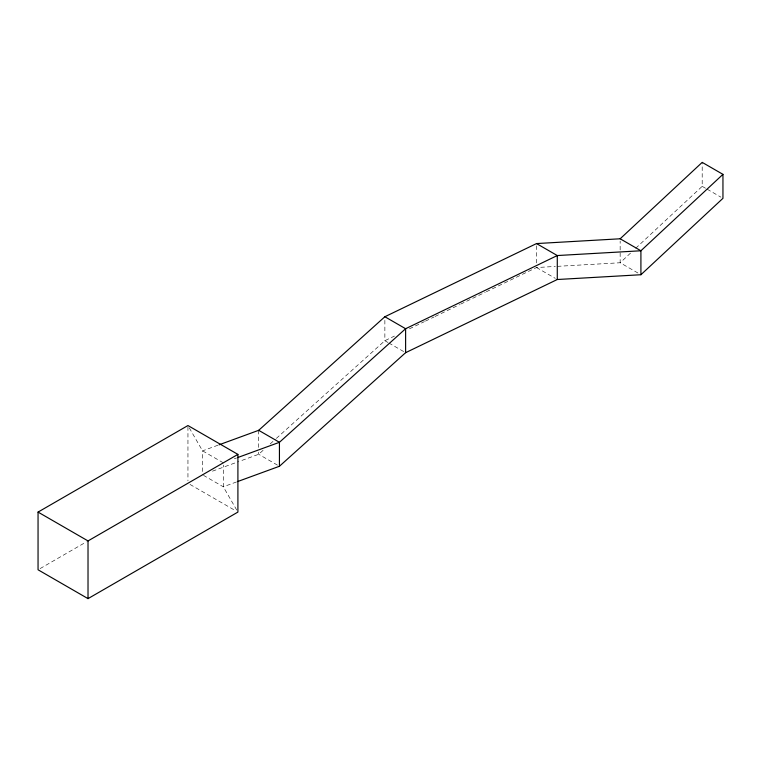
<?xml version="1.0" encoding="UTF-8"?>
<svg xmlns="http://www.w3.org/2000/svg" width="761" height="761" viewBox="0 0 761 761"><rect width="100%" height="100%" fill="white"/><g stroke="black" fill="none" stroke-linecap="round" stroke-linejoin="round"><path stroke-width="0.57" stroke-dasharray="3.81 2.85" d="M630.517 253.099L620.158 262.754L556.548 266.388M635.701 248.276L702.194 186.34L702.194 162.369M263.097 450.312L258.692 454.288L239.972 461.128M270.155 443.958L275.453 439.192M276.338 438.403L384.866 340.7L394.474 336.067M40.105 568.591L86.307 541.918M409.428 328.847L424.381 321.637M425.447 321.123L433.989 316.995M435.064 316.481L459.625 304.628M460.69 304.115L485.261 292.262M486.327 291.748L536.524 267.53L555.368 266.455M217.96 445.204L202.55 450.845L202.55 474.807M234.312 458.797L236.509 457.998M212.452 471.183L238.878 461.527M236.509 481.96L223.306 486.793L203.539 475.378M702.194 186.34L706.151 188.623M707.14 189.194L720.971 197.185M637.946 273.018L620.158 262.754L620.158 241.066M536.524 267.53L555.302 278.374M387.825 342.412L384.866 340.7L384.866 320.162M388.814 342.983L404.624 352.115M277.47 465.123L258.692 454.288L258.692 449.722M223.306 462.821L202.55 450.845L189.109 427.568M189.984 484.415L235.872 510.907M236.738 510.06L223.306 486.793L223.306 465.104M536.524 245.841L536.524 262.964M258.692 430.317L258.692 448.581M187.948 426.721L187.948 480.885"/><path stroke-width="1.14" d="M219.063 444.805L258.692 430.317L384.866 316.738L536.524 243.568L620.158 238.783L702.194 162.369L722.95 174.355L722.95 198.326L640.914 274.731L557.28 279.515L405.613 352.685L279.439 466.265L237.613 481.561M722.95 174.355L640.914 250.769L557.28 255.544L405.613 328.723L279.439 442.303L237.613 457.589M38.05 512.086L187.948 425.542L237.908 454.393L237.908 512.086L88.019 598.631L38.05 569.78L38.05 512.086L88.019 540.928L237.908 454.393M620.158 238.783L640.914 250.769L640.914 274.731M536.524 243.568L557.28 255.544L557.28 279.515M384.866 316.738L405.613 328.723L405.613 352.685M258.692 430.317L279.439 442.303L279.439 466.265M88.019 540.928L88.019 598.631"/></g></svg>
